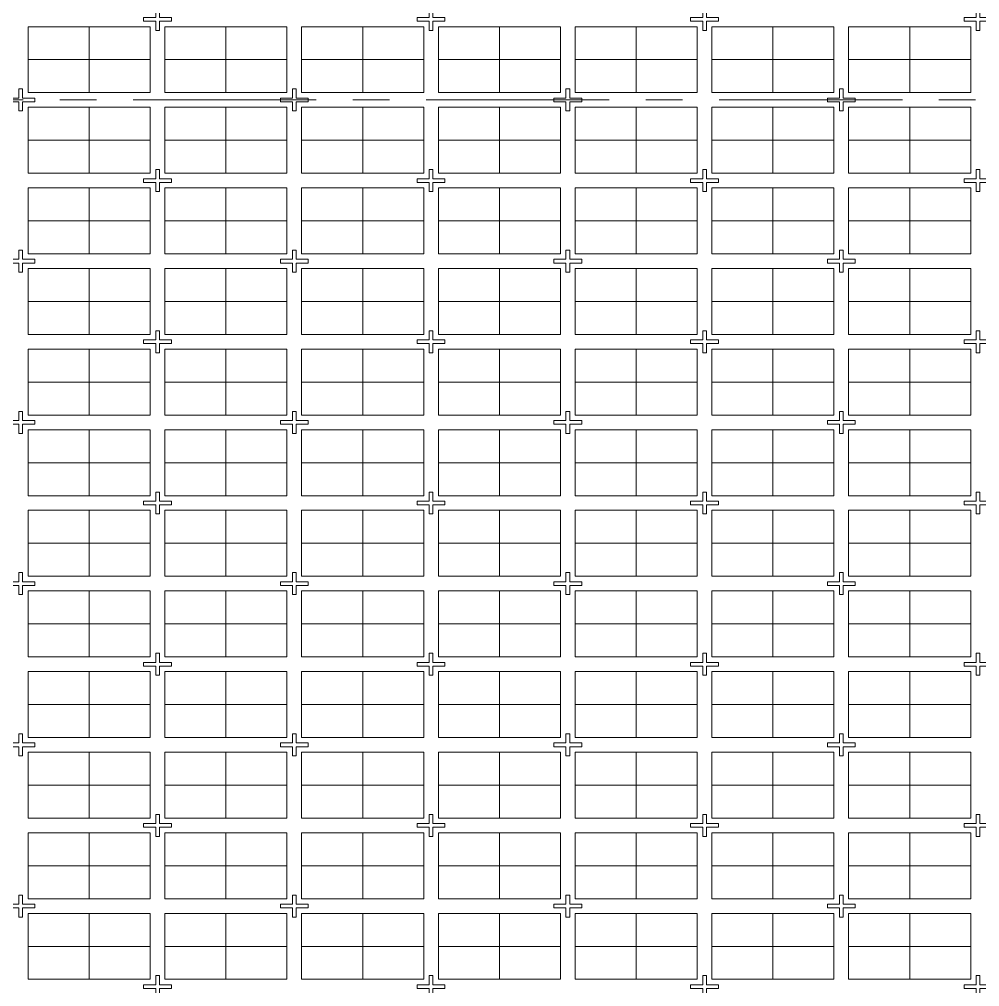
# Model space of a CAD drawing. Extents: x -109 to 32, y -47 to 43.
# Drawn here: x -70.05 to -50.39, y -23.19 to -3.39 of the extents above; entities that cross this region are included whole.
import ezdxf

# ---------------------------------------------------------------- set-up
doc = ezdxf.new("R2010")
doc.units = 0
doc.header["$LTSCALE"] = 3
doc.header["$MEASUREMENT"] = 0
for name, pattern in [('CENTER', [2, 1.25, -0.25, 0.25, -0.25]), ('HIDDEN', [0.375, 0.25, -0.125]), ('PHANTOM', [2.5, 1.25, -0.25, 0.25, -0.25, 0.25, -0.25])]:
    doc.linetypes.add(name, pattern=pattern)
for name, color, linetype, lineweight in [('CLIN', 1, 'CENTER', 15), ('FULL METAL', 33, 'HIDDEN', 15), ('PHANTOM', 5, 'PHANTOM', 15)]:
    doc.layers.add(name, color=color, linetype=linetype, lineweight=lineweight)

# ---------------------------------------------------------------- blocks, each defined once
blk = doc.blocks.new('*U12')
at = {"layer": 'FULL METAL'}
blk.add_lwpolyline([(-0.038, 0.038), (-0.038, 0.225), (0.038, 0.225), (0.038, 0.038), (0.285, 0.038), (0.285, -0.038), (0.038, -0.038), (0.038, -0.225), (-0.038, -0.225), (-0.038, -0.038), (-0.285, -0.038), (-0.285, 0.038)], close=True, dxfattribs=at)
blk = doc.blocks.new('*U13')
at = {"layer": 'CLIN'}
for p in [(22.4, 29.7), (28, 29.7), (33.6, 29.7), (39.2, 29.7), (22.4, 26.4), (28, 26.4), (33.6, 26.4), (39.2, 26.4), (22.4, 23.1), (28, 23.1), (33.6, 23.1), (39.2, 23.1), (22.4, 19.8), (28, 19.8), (33.6, 19.8), (39.2, 19.8), (22.4, 16.5), (28, 16.5), (33.6, 16.5), (39.2, 16.5), (22.4, 13.2), (28, 13.2), (33.6, 13.2), (39.2, 13.2)]:
    blk.add_blockref('*U12', p, dxfattribs=at)
blk = doc.blocks.new('*U14')
at = {"layer": 'FULL METAL'}
blk.add_lwpolyline([(-0.038, 0.038), (-0.038, 0.225), (0.038, 0.225), (0.038, 0.038), (0.285, 0.038), (0.285, -0.038), (0.038, -0.038), (0.038, -0.225), (-0.038, -0.225), (-0.038, -0.038), (-0.285, -0.038), (-0.285, 0.038)], close=True, dxfattribs=at)
blk = doc.blocks.new('*U15')
at = {"layer": 'CLIN'}
for p in [(22.4, 29.7), (28, 29.7), (33.6, 29.7), (39.2, 29.7), (22.4, 26.4), (28, 26.4), (33.6, 26.4), (39.2, 26.4), (22.4, 23.1), (28, 23.1), (33.6, 23.1), (39.2, 23.1), (22.4, 19.8), (28, 19.8), (33.6, 19.8), (39.2, 19.8), (22.4, 16.5), (28, 16.5), (33.6, 16.5), (39.2, 16.5), (22.4, 13.2), (28, 13.2), (33.6, 13.2), (39.2, 13.2), (22.4, 9.9), (28, 9.9), (33.6, 9.9), (39.2, 9.9)]:
    blk.add_blockref('*U14', p, dxfattribs=at)

msp = doc.modelspace()

# ---------------------------------------------------------------- linework, layer by layer
at = {"layer": 'CLIN'}
for p, q in [((-68.6232, -3.5448), (-68.6232, -4.8948)), ((-68.6232, -3.5448), (-68.6232, -4.8948)), ((-65.8232, -3.5448), (-65.8232, -4.8948)), ((-65.8232, -3.5448), (-65.8232, -4.8948)), ((-63.0232, -3.5448), (-63.0232, -4.8948)), ((-63.0232, -3.5448), (-63.0232, -4.8948)), ((-60.2232, -3.5448), (-60.2232, -4.8948)), ((-60.2232, -3.5448), (-60.2232, -4.8948)), ((-57.4232, -3.5448), (-57.4232, -4.8948)), ((-57.4232, -3.5448), (-57.4232, -4.8948)), ((-54.6232, -3.5448), (-54.6232, -4.8948)), ((-54.6232, -3.5448), (-54.6232, -4.8948)), ((-51.8232, -3.5448), (-51.8232, -4.8948)), ((-51.8232, -3.5448), (-51.8232, -4.8948)), ((-67.3732, -4.2198), (-69.8732, -4.2198)), ((-67.3732, -4.2198), (-69.8732, -4.2198)), ((-64.5732, -4.2198), (-67.0732, -4.2198)), ((-64.5732, -4.2198), (-67.0732, -4.2198)), ((-61.7732, -4.2198), (-64.2732, -4.2198)), ((-61.7732, -4.2198), (-64.2732, -4.2198)), ((-58.9732, -4.2198), (-61.4732, -4.2198)), ((-58.9732, -4.2198), (-61.4732, -4.2198)), ((-56.1732, -4.2198), (-58.6732, -4.2198)), ((-56.1732, -4.2198), (-58.6732, -4.2198)), ((-53.3732, -4.2198), (-55.8732, -4.2198)), ((-53.3732, -4.2198), (-55.8732, -4.2198)), ((-50.5732, -4.2198), (-53.0732, -4.2198)), ((-50.5732, -4.2198), (-53.0732, -4.2198)), ((-97.7232, -5.0448), (19.2768, -5.0448)), ((-68.6232, -5.1948), (-68.6232, -6.5448)), ((-68.6232, -5.1948), (-68.6232, -6.5448)), ((-65.8232, -5.1948), (-65.8232, -6.5448)), ((-65.8232, -5.1948), (-65.8232, -6.5448)), ((-63.0232, -5.1948), (-63.0232, -6.5448)), ((-63.0232, -5.1948), (-63.0232, -6.5448)), ((-60.2232, -5.1948), (-60.2232, -6.5448)), ((-60.2232, -5.1948), (-60.2232, -6.5448)), ((-57.4232, -5.1948), (-57.4232, -6.5448)), ((-57.4232, -5.1948), (-57.4232, -6.5448)), ((-54.6232, -5.1948), (-54.6232, -6.5448)), ((-54.6232, -5.1948), (-54.6232, -6.5448)), ((-51.8232, -5.1948), (-51.8232, -6.5448)), ((-51.8232, -5.1948), (-51.8232, -6.5448)), ((-67.3732, -5.8698), (-69.8732, -5.8698)), ((-67.3732, -5.8698), (-69.8732, -5.8698)), ((-64.5732, -5.8698), (-67.0732, -5.8698)), ((-64.5732, -5.8698), (-67.0732, -5.8698)), ((-61.7732, -5.8698), (-64.2732, -5.8698)), ((-61.7732, -5.8698), (-64.2732, -5.8698)), ((-58.9732, -5.8698), (-61.4732, -5.8698)), ((-58.9732, -5.8698), (-61.4732, -5.8698)), ((-56.1732, -5.8698), (-58.6732, -5.8698)), ((-56.1732, -5.8698), (-58.6732, -5.8698)), ((-53.3732, -5.8698), (-55.8732, -5.8698)), ((-53.3732, -5.8698), (-55.8732, -5.8698)), ((-50.5732, -5.8698), (-53.0732, -5.8698)), ((-50.5732, -5.8698), (-53.0732, -5.8698)), ((-68.6232, -8.1948), (-68.6232, -6.8448)), ((-68.6232, -8.1948), (-68.6232, -6.8448)), ((-65.8232, -8.1948), (-65.8232, -6.8448)), ((-65.8232, -8.1948), (-65.8232, -6.8448)), ((-63.0232, -8.1948), (-63.0232, -6.8448)), ((-63.0232, -8.1948), (-63.0232, -6.8448)), ((-60.2232, -8.1948), (-60.2232, -6.8448)), ((-60.2232, -8.1948), (-60.2232, -6.8448)), ((-57.4232, -8.1948), (-57.4232, -6.8448)), ((-57.4232, -8.1948), (-57.4232, -6.8448)), ((-54.6232, -8.1948), (-54.6232, -6.8448)), ((-54.6232, -8.1948), (-54.6232, -6.8448)), ((-51.8232, -8.1948), (-51.8232, -6.8448)), ((-51.8232, -8.1948), (-51.8232, -6.8448)), ((-67.3732, -7.5198), (-69.8732, -7.5198)), ((-67.3732, -7.5198), (-69.8732, -7.5198)), ((-64.5732, -7.5198), (-67.0732, -7.5198)), ((-64.5732, -7.5198), (-67.0732, -7.5198)), ((-61.7732, -7.5198), (-64.2732, -7.5198)), ((-61.7732, -7.5198), (-64.2732, -7.5198)), ((-58.9732, -7.5198), (-61.4732, -7.5198)), ((-58.9732, -7.5198), (-61.4732, -7.5198)), ((-56.1732, -7.5198), (-58.6732, -7.5198)), ((-56.1732, -7.5198), (-58.6732, -7.5198)), ((-53.3732, -7.5198), (-55.8732, -7.5198)), ((-53.3732, -7.5198), (-55.8732, -7.5198)), ((-50.5732, -7.5198), (-53.0732, -7.5198)), ((-50.5732, -7.5198), (-53.0732, -7.5198)), ((-68.6232, -9.8448), (-68.6232, -8.4948)), ((-68.6232, -9.8448), (-68.6232, -8.4948)), ((-65.8232, -9.8448), (-65.8232, -8.4948)), ((-65.8232, -9.8448), (-65.8232, -8.4948)), ((-63.0232, -9.8448), (-63.0232, -8.4948)), ((-63.0232, -9.8448), (-63.0232, -8.4948)), ((-60.2232, -9.8448), (-60.2232, -8.4948)), ((-60.2232, -9.8448), (-60.2232, -8.4948)), ((-57.4232, -9.8448), (-57.4232, -8.4948)), ((-57.4232, -9.8448), (-57.4232, -8.4948)), ((-54.6232, -9.8448), (-54.6232, -8.4948)), ((-54.6232, -9.8448), (-54.6232, -8.4948)), ((-51.8232, -9.8448), (-51.8232, -8.4948)), ((-51.8232, -9.8448), (-51.8232, -8.4948)), ((-67.3732, -9.1698), (-69.8732, -9.1698)), ((-67.3732, -9.1698), (-69.8732, -9.1698)), ((-64.5732, -9.1698), (-67.0732, -9.1698)), ((-64.5732, -9.1698), (-67.0732, -9.1698)), ((-61.7732, -9.1698), (-64.2732, -9.1698)), ((-61.7732, -9.1698), (-64.2732, -9.1698)), ((-58.9732, -9.1698), (-61.4732, -9.1698)), ((-58.9732, -9.1698), (-61.4732, -9.1698)), ((-56.1732, -9.1698), (-58.6732, -9.1698)), ((-56.1732, -9.1698), (-58.6732, -9.1698)), ((-53.3732, -9.1698), (-55.8732, -9.1698)), ((-53.3732, -9.1698), (-55.8732, -9.1698)), ((-50.5732, -9.1698), (-53.0732, -9.1698)), ((-50.5732, -9.1698), (-53.0732, -9.1698)), ((-68.6232, -11.4948), (-68.6232, -10.1448)), ((-68.6232, -11.4948), (-68.6232, -10.1448)), ((-65.8232, -11.4948), (-65.8232, -10.1448)), ((-65.8232, -11.4948), (-65.8232, -10.1448)), ((-63.0232, -11.4948), (-63.0232, -10.1448)), ((-63.0232, -11.4948), (-63.0232, -10.1448)), ((-60.2232, -11.4948), (-60.2232, -10.1448)), ((-60.2232, -11.4948), (-60.2232, -10.1448)), ((-57.4232, -11.4948), (-57.4232, -10.1448)), ((-57.4232, -11.4948), (-57.4232, -10.1448)), ((-54.6232, -11.4948), (-54.6232, -10.1448)), ((-54.6232, -11.4948), (-54.6232, -10.1448)), ((-51.8232, -11.4948), (-51.8232, -10.1448)), ((-51.8232, -11.4948), (-51.8232, -10.1448)), ((-67.3732, -10.8198), (-69.8732, -10.8198)), ((-67.3732, -10.8198), (-69.8732, -10.8198)), ((-64.5732, -10.8198), (-67.0732, -10.8198)), ((-64.5732, -10.8198), (-67.0732, -10.8198)), ((-61.7732, -10.8198), (-64.2732, -10.8198)), ((-61.7732, -10.8198), (-64.2732, -10.8198)), ((-58.9732, -10.8198), (-61.4732, -10.8198)), ((-58.9732, -10.8198), (-61.4732, -10.8198)), ((-56.1732, -10.8198), (-58.6732, -10.8198)), ((-56.1732, -10.8198), (-58.6732, -10.8198)), ((-53.3732, -10.8198), (-55.8732, -10.8198)), ((-53.3732, -10.8198), (-55.8732, -10.8198)), ((-50.5732, -10.8198), (-53.0732, -10.8198)), ((-50.5732, -10.8198), (-53.0732, -10.8198)), ((-68.6232, -13.1448), (-68.6232, -11.7948)), ((-68.6232, -13.1448), (-68.6232, -11.7948)), ((-65.8232, -13.1448), (-65.8232, -11.7948)), ((-65.8232, -13.1448), (-65.8232, -11.7948)), ((-63.0232, -13.1448), (-63.0232, -11.7948)), ((-63.0232, -13.1448), (-63.0232, -11.7948)), ((-60.2232, -13.1448), (-60.2232, -11.7948)), ((-60.2232, -13.1448), (-60.2232, -11.7948)), ((-57.4232, -13.1448), (-57.4232, -11.7948)), ((-57.4232, -13.1448), (-57.4232, -11.7948)), ((-54.6232, -13.1448), (-54.6232, -11.7948)), ((-54.6232, -13.1448), (-54.6232, -11.7948)), ((-51.8232, -13.1448), (-51.8232, -11.7948)), ((-51.8232, -13.1448), (-51.8232, -11.7948)), ((-67.3732, -12.4698), (-69.8732, -12.4698)), ((-67.3732, -12.4698), (-69.8732, -12.4698)), ((-64.5732, -12.4698), (-67.0732, -12.4698)), ((-64.5732, -12.4698), (-67.0732, -12.4698)), ((-61.7732, -12.4698), (-64.2732, -12.4698)), ((-61.7732, -12.4698), (-64.2732, -12.4698)), ((-58.9732, -12.4698), (-61.4732, -12.4698)), ((-58.9732, -12.4698), (-61.4732, -12.4698)), ((-56.1732, -12.4698), (-58.6732, -12.4698)), ((-56.1732, -12.4698), (-58.6732, -12.4698)), ((-53.3732, -12.4698), (-55.8732, -12.4698)), ((-53.3732, -12.4698), (-55.8732, -12.4698)), ((-50.5732, -12.4698), (-53.0732, -12.4698)), ((-50.5732, -12.4698), (-53.0732, -12.4698)), ((-68.6232, -14.7948), (-68.6232, -13.4448)), ((-68.6232, -14.7948), (-68.6232, -13.4448)), ((-65.8232, -14.7948), (-65.8232, -13.4448)), ((-65.8232, -14.7948), (-65.8232, -13.4448)), ((-63.0232, -14.7948), (-63.0232, -13.4448)), ((-63.0232, -14.7948), (-63.0232, -13.4448)), ((-60.2232, -14.7948), (-60.2232, -13.4448)), ((-60.2232, -14.7948), (-60.2232, -13.4448)), ((-57.4232, -14.7948), (-57.4232, -13.4448)), ((-57.4232, -14.7948), (-57.4232, -13.4448)), ((-54.6232, -14.7948), (-54.6232, -13.4448)), ((-54.6232, -14.7948), (-54.6232, -13.4448)), ((-51.8232, -14.7948), (-51.8232, -13.4448)), ((-51.8232, -14.7948), (-51.8232, -13.4448)), ((-67.3732, -14.1198), (-69.8732, -14.1198)), ((-67.3732, -14.1198), (-69.8732, -14.1198)), ((-64.5732, -14.1198), (-67.0732, -14.1198)), ((-64.5732, -14.1198), (-67.0732, -14.1198)), ((-61.7732, -14.1198), (-64.2732, -14.1198)), ((-61.7732, -14.1198), (-64.2732, -14.1198)), ((-58.9732, -14.1198), (-61.4732, -14.1198)), ((-58.9732, -14.1198), (-61.4732, -14.1198)), ((-56.1732, -14.1198), (-58.6732, -14.1198)), ((-56.1732, -14.1198), (-58.6732, -14.1198)), ((-53.3732, -14.1198), (-55.8732, -14.1198)), ((-53.3732, -14.1198), (-55.8732, -14.1198)), ((-50.5732, -14.1198), (-53.0732, -14.1198)), ((-50.5732, -14.1198), (-53.0732, -14.1198)), ((-68.6232, -16.4448), (-68.6232, -15.0948)), ((-68.6232, -16.4448), (-68.6232, -15.0948)), ((-65.8232, -16.4448), (-65.8232, -15.0948)), ((-65.8232, -16.4448), (-65.8232, -15.0948)), ((-63.0232, -16.4448), (-63.0232, -15.0948)), ((-63.0232, -16.4448), (-63.0232, -15.0948)), ((-60.2232, -16.4448), (-60.2232, -15.0948)), ((-60.2232, -16.4448), (-60.2232, -15.0948)), ((-57.4232, -16.4448), (-57.4232, -15.0948)), ((-57.4232, -16.4448), (-57.4232, -15.0948)), ((-54.6232, -16.4448), (-54.6232, -15.0948)), ((-54.6232, -16.4448), (-54.6232, -15.0948)), ((-51.8232, -16.4448), (-51.8232, -15.0948)), ((-51.8232, -16.4448), (-51.8232, -15.0948)), ((-67.3732, -15.7698), (-69.8732, -15.7698)), ((-67.3732, -15.7698), (-69.8732, -15.7698)), ((-64.5732, -15.7698), (-67.0732, -15.7698)), ((-64.5732, -15.7698), (-67.0732, -15.7698)), ((-61.7732, -15.7698), (-64.2732, -15.7698)), ((-61.7732, -15.7698), (-64.2732, -15.7698)), ((-58.9732, -15.7698), (-61.4732, -15.7698)), ((-58.9732, -15.7698), (-61.4732, -15.7698)), ((-56.1732, -15.7698), (-58.6732, -15.7698)), ((-56.1732, -15.7698), (-58.6732, -15.7698)), ((-53.3732, -15.7698), (-55.8732, -15.7698)), ((-53.3732, -15.7698), (-55.8732, -15.7698)), ((-50.5732, -15.7698), (-53.0732, -15.7698)), ((-50.5732, -15.7698), (-53.0732, -15.7698)), ((-68.6232, -18.0948), (-68.6232, -16.7448)), ((-68.6232, -18.0948), (-68.6232, -16.7448)), ((-65.8232, -18.0948), (-65.8232, -16.7448)), ((-65.8232, -18.0948), (-65.8232, -16.7448)), ((-63.0232, -18.0948), (-63.0232, -16.7448)), ((-63.0232, -18.0948), (-63.0232, -16.7448)), ((-60.2232, -18.0948), (-60.2232, -16.7448)), ((-60.2232, -18.0948), (-60.2232, -16.7448)), ((-57.4232, -18.0948), (-57.4232, -16.7448)), ((-57.4232, -18.0948), (-57.4232, -16.7448)), ((-54.6232, -18.0948), (-54.6232, -16.7448)), ((-54.6232, -18.0948), (-54.6232, -16.7448)), ((-51.8232, -18.0948), (-51.8232, -16.7448)), ((-51.8232, -18.0948), (-51.8232, -16.7448)), ((-67.3732, -17.4198), (-69.8732, -17.4198)), ((-67.3732, -17.4198), (-69.8732, -17.4198)), ((-64.5732, -17.4198), (-67.0732, -17.4198)), ((-64.5732, -17.4198), (-67.0732, -17.4198)), ((-61.7732, -17.4198), (-64.2732, -17.4198)), ((-61.7732, -17.4198), (-64.2732, -17.4198)), ((-58.9732, -17.4198), (-61.4732, -17.4198)), ((-58.9732, -17.4198), (-61.4732, -17.4198)), ((-56.1732, -17.4198), (-58.6732, -17.4198)), ((-56.1732, -17.4198), (-58.6732, -17.4198)), ((-53.3732, -17.4198), (-55.8732, -17.4198)), ((-53.3732, -17.4198), (-55.8732, -17.4198)), ((-50.5732, -17.4198), (-53.0732, -17.4198)), ((-50.5732, -17.4198), (-53.0732, -17.4198)), ((-68.6232, -19.7448), (-68.6232, -18.3948)), ((-68.6232, -19.7448), (-68.6232, -18.3948)), ((-65.8232, -19.7448), (-65.8232, -18.3948)), ((-65.8232, -19.7448), (-65.8232, -18.3948)), ((-63.0232, -19.7448), (-63.0232, -18.3948)), ((-63.0232, -19.7448), (-63.0232, -18.3948)), ((-60.2232, -19.7448), (-60.2232, -18.3948)), ((-60.2232, -19.7448), (-60.2232, -18.3948)), ((-57.4232, -19.7448), (-57.4232, -18.3948)), ((-57.4232, -19.7448), (-57.4232, -18.3948)), ((-54.6232, -19.7448), (-54.6232, -18.3948)), ((-54.6232, -19.7448), (-54.6232, -18.3948)), ((-51.8232, -19.7448), (-51.8232, -18.3948)), ((-51.8232, -19.7448), (-51.8232, -18.3948)), ((-67.3732, -19.0698), (-69.8732, -19.0698)), ((-67.3732, -19.0698), (-69.8732, -19.0698)), ((-64.5732, -19.0698), (-67.0732, -19.0698)), ((-64.5732, -19.0698), (-67.0732, -19.0698)), ((-61.7732, -19.0698), (-64.2732, -19.0698)), ((-61.7732, -19.0698), (-64.2732, -19.0698)), ((-58.9732, -19.0698), (-61.4732, -19.0698)), ((-58.9732, -19.0698), (-61.4732, -19.0698)), ((-56.1732, -19.0698), (-58.6732, -19.0698)), ((-56.1732, -19.0698), (-58.6732, -19.0698)), ((-53.3732, -19.0698), (-55.8732, -19.0698)), ((-53.3732, -19.0698), (-55.8732, -19.0698)), ((-50.5732, -19.0698), (-53.0732, -19.0698)), ((-50.5732, -19.0698), (-53.0732, -19.0698)), ((-68.6232, -21.3948), (-68.6232, -20.0448)), ((-68.6232, -21.3948), (-68.6232, -20.0448)), ((-65.8232, -21.3948), (-65.8232, -20.0448)), ((-65.8232, -21.3948), (-65.8232, -20.0448)), ((-63.0232, -21.3948), (-63.0232, -20.0448)), ((-63.0232, -21.3948), (-63.0232, -20.0448)), ((-60.2232, -21.3948), (-60.2232, -20.0448)), ((-60.2232, -21.3948), (-60.2232, -20.0448)), ((-57.4232, -21.3948), (-57.4232, -20.0448)), ((-57.4232, -21.3948), (-57.4232, -20.0448)), ((-54.6232, -21.3948), (-54.6232, -20.0448)), ((-54.6232, -21.3948), (-54.6232, -20.0448)), ((-51.8232, -21.3948), (-51.8232, -20.0448)), ((-51.8232, -21.3948), (-51.8232, -20.0448)), ((-67.3732, -20.7198), (-69.8732, -20.7198)), ((-67.3732, -20.7198), (-69.8732, -20.7198)), ((-64.5732, -20.7198), (-67.0732, -20.7198)), ((-64.5732, -20.7198), (-67.0732, -20.7198)), ((-61.7732, -20.7198), (-64.2732, -20.7198)), ((-61.7732, -20.7198), (-64.2732, -20.7198)), ((-58.9732, -20.7198), (-61.4732, -20.7198)), ((-58.9732, -20.7198), (-61.4732, -20.7198)), ((-56.1732, -20.7198), (-58.6732, -20.7198)), ((-56.1732, -20.7198), (-58.6732, -20.7198)), ((-53.3732, -20.7198), (-55.8732, -20.7198)), ((-53.3732, -20.7198), (-55.8732, -20.7198)), ((-50.5732, -20.7198), (-53.0732, -20.7198)), ((-50.5732, -20.7198), (-53.0732, -20.7198)), ((-68.6232, -23.0448), (-68.6232, -21.6948)), ((-68.6232, -23.0448), (-68.6232, -21.6948)), ((-65.8232, -23.0448), (-65.8232, -21.6948)), ((-65.8232, -23.0448), (-65.8232, -21.6948)), ((-63.0232, -23.0448), (-63.0232, -21.6948)), ((-63.0232, -23.0448), (-63.0232, -21.6948)), ((-60.2232, -23.0448), (-60.2232, -21.6948)), ((-60.2232, -23.0448), (-60.2232, -21.6948)), ((-57.4232, -23.0448), (-57.4232, -21.6948)), ((-57.4232, -23.0448), (-57.4232, -21.6948)), ((-54.6232, -23.0448), (-54.6232, -21.6948)), ((-54.6232, -23.0448), (-54.6232, -21.6948)), ((-51.8232, -23.0448), (-51.8232, -21.6948)), ((-51.8232, -23.0448), (-51.8232, -21.6948)), ((-67.3732, -22.3698), (-69.8732, -22.3698)), ((-67.3732, -22.3698), (-69.8732, -22.3698)), ((-64.5732, -22.3698), (-67.0732, -22.3698)), ((-64.5732, -22.3698), (-67.0732, -22.3698)), ((-61.7732, -22.3698), (-64.2732, -22.3698)), ((-61.7732, -22.3698), (-64.2732, -22.3698)), ((-58.9732, -22.3698), (-61.4732, -22.3698)), ((-58.9732, -22.3698), (-61.4732, -22.3698)), ((-56.1732, -22.3698), (-58.6732, -22.3698)), ((-56.1732, -22.3698), (-58.6732, -22.3698)), ((-53.3732, -22.3698), (-55.8732, -22.3698)), ((-53.3732, -22.3698), (-55.8732, -22.3698)), ((-50.5732, -22.3698), (-53.0732, -22.3698)), ((-50.5732, -22.3698), (-53.0732, -22.3698))]:
    msp.add_line(p, q, dxfattribs=at)
at = {"layer": 'PHANTOM'}
for points in [[(-67.3732, -3.5448), (-69.8732, -3.5448), (-69.8732, -4.8948), (-67.3732, -4.8948)], [(-67.3732, -3.5448), (-69.8732, -3.5448), (-69.8732, -4.8948), (-67.3732, -4.8948)], [(-64.5732, -3.5448), (-67.0732, -3.5448), (-67.0732, -4.8948), (-64.5732, -4.8948)], [(-64.5732, -3.5448), (-67.0732, -3.5448), (-67.0732, -4.8948), (-64.5732, -4.8948)], [(-61.7732, -3.5448), (-64.2732, -3.5448), (-64.2732, -4.8948), (-61.7732, -4.8948)], [(-61.7732, -3.5448), (-64.2732, -3.5448), (-64.2732, -4.8948), (-61.7732, -4.8948)], [(-58.9732, -3.5448), (-61.4732, -3.5448), (-61.4732, -4.8948), (-58.9732, -4.8948)], [(-58.9732, -3.5448), (-61.4732, -3.5448), (-61.4732, -4.8948), (-58.9732, -4.8948)], [(-56.1732, -3.5448), (-58.6732, -3.5448), (-58.6732, -4.8948), (-56.1732, -4.8948)], [(-56.1732, -3.5448), (-58.6732, -3.5448), (-58.6732, -4.8948), (-56.1732, -4.8948)], [(-53.3732, -3.5448), (-55.8732, -3.5448), (-55.8732, -4.8948), (-53.3732, -4.8948)], [(-53.3732, -3.5448), (-55.8732, -3.5448), (-55.8732, -4.8948), (-53.3732, -4.8948)], [(-50.5732, -3.5448), (-53.0732, -3.5448), (-53.0732, -4.8948), (-50.5732, -4.8948)], [(-50.5732, -3.5448), (-53.0732, -3.5448), (-53.0732, -4.8948), (-50.5732, -4.8948)], [(-67.3732, -5.1948), (-69.8732, -5.1948), (-69.8732, -6.5448), (-67.3732, -6.5448)], [(-67.3732, -5.1948), (-69.8732, -5.1948), (-69.8732, -6.5448), (-67.3732, -6.5448)], [(-64.5732, -5.1948), (-67.0732, -5.1948), (-67.0732, -6.5448), (-64.5732, -6.5448)], [(-64.5732, -5.1948), (-67.0732, -5.1948), (-67.0732, -6.5448), (-64.5732, -6.5448)], [(-61.7732, -5.1948), (-64.2732, -5.1948), (-64.2732, -6.5448), (-61.7732, -6.5448)], [(-61.7732, -5.1948), (-64.2732, -5.1948), (-64.2732, -6.5448), (-61.7732, -6.5448)], [(-58.9732, -5.1948), (-61.4732, -5.1948), (-61.4732, -6.5448), (-58.9732, -6.5448)], [(-58.9732, -5.1948), (-61.4732, -5.1948), (-61.4732, -6.5448), (-58.9732, -6.5448)], [(-56.1732, -5.1948), (-58.6732, -5.1948), (-58.6732, -6.5448), (-56.1732, -6.5448)], [(-56.1732, -5.1948), (-58.6732, -5.1948), (-58.6732, -6.5448), (-56.1732, -6.5448)], [(-53.3732, -5.1948), (-55.8732, -5.1948), (-55.8732, -6.5448), (-53.3732, -6.5448)], [(-53.3732, -5.1948), (-55.8732, -5.1948), (-55.8732, -6.5448), (-53.3732, -6.5448)], [(-50.5732, -5.1948), (-53.0732, -5.1948), (-53.0732, -6.5448), (-50.5732, -6.5448)], [(-50.5732, -5.1948), (-53.0732, -5.1948), (-53.0732, -6.5448), (-50.5732, -6.5448)], [(-67.3732, -8.1948), (-69.8732, -8.1948), (-69.8732, -6.8448), (-67.3732, -6.8448)], [(-67.3732, -8.1948), (-69.8732, -8.1948), (-69.8732, -6.8448), (-67.3732, -6.8448)], [(-64.5732, -8.1948), (-67.0732, -8.1948), (-67.0732, -6.8448), (-64.5732, -6.8448)], [(-64.5732, -8.1948), (-67.0732, -8.1948), (-67.0732, -6.8448), (-64.5732, -6.8448)], [(-61.7732, -8.1948), (-64.2732, -8.1948), (-64.2732, -6.8448), (-61.7732, -6.8448)], [(-61.7732, -8.1948), (-64.2732, -8.1948), (-64.2732, -6.8448), (-61.7732, -6.8448)], [(-58.9732, -8.1948), (-61.4732, -8.1948), (-61.4732, -6.8448), (-58.9732, -6.8448)], [(-58.9732, -8.1948), (-61.4732, -8.1948), (-61.4732, -6.8448), (-58.9732, -6.8448)], [(-56.1732, -8.1948), (-58.6732, -8.1948), (-58.6732, -6.8448), (-56.1732, -6.8448)], [(-56.1732, -8.1948), (-58.6732, -8.1948), (-58.6732, -6.8448), (-56.1732, -6.8448)], [(-53.3732, -8.1948), (-55.8732, -8.1948), (-55.8732, -6.8448), (-53.3732, -6.8448)], [(-53.3732, -8.1948), (-55.8732, -8.1948), (-55.8732, -6.8448), (-53.3732, -6.8448)], [(-50.5732, -8.1948), (-53.0732, -8.1948), (-53.0732, -6.8448), (-50.5732, -6.8448)], [(-50.5732, -8.1948), (-53.0732, -8.1948), (-53.0732, -6.8448), (-50.5732, -6.8448)], [(-67.3732, -9.8448), (-69.8732, -9.8448), (-69.8732, -8.4948), (-67.3732, -8.4948)], [(-67.3732, -9.8448), (-69.8732, -9.8448), (-69.8732, -8.4948), (-67.3732, -8.4948)], [(-64.5732, -9.8448), (-67.0732, -9.8448), (-67.0732, -8.4948), (-64.5732, -8.4948)], [(-64.5732, -9.8448), (-67.0732, -9.8448), (-67.0732, -8.4948), (-64.5732, -8.4948)], [(-61.7732, -9.8448), (-64.2732, -9.8448), (-64.2732, -8.4948), (-61.7732, -8.4948)], [(-61.7732, -9.8448), (-64.2732, -9.8448), (-64.2732, -8.4948), (-61.7732, -8.4948)], [(-58.9732, -9.8448), (-61.4732, -9.8448), (-61.4732, -8.4948), (-58.9732, -8.4948)], [(-58.9732, -9.8448), (-61.4732, -9.8448), (-61.4732, -8.4948), (-58.9732, -8.4948)], [(-56.1732, -9.8448), (-58.6732, -9.8448), (-58.6732, -8.4948), (-56.1732, -8.4948)], [(-56.1732, -9.8448), (-58.6732, -9.8448), (-58.6732, -8.4948), (-56.1732, -8.4948)], [(-53.3732, -9.8448), (-55.8732, -9.8448), (-55.8732, -8.4948), (-53.3732, -8.4948)], [(-53.3732, -9.8448), (-55.8732, -9.8448), (-55.8732, -8.4948), (-53.3732, -8.4948)], [(-50.5732, -9.8448), (-53.0732, -9.8448), (-53.0732, -8.4948), (-50.5732, -8.4948)], [(-50.5732, -9.8448), (-53.0732, -9.8448), (-53.0732, -8.4948), (-50.5732, -8.4948)], [(-67.3732, -11.4948), (-69.8732, -11.4948), (-69.8732, -10.1448), (-67.3732, -10.1448)], [(-67.3732, -11.4948), (-69.8732, -11.4948), (-69.8732, -10.1448), (-67.3732, -10.1448)], [(-64.5732, -11.4948), (-67.0732, -11.4948), (-67.0732, -10.1448), (-64.5732, -10.1448)], [(-64.5732, -11.4948), (-67.0732, -11.4948), (-67.0732, -10.1448), (-64.5732, -10.1448)], [(-61.7732, -11.4948), (-64.2732, -11.4948), (-64.2732, -10.1448), (-61.7732, -10.1448)], [(-61.7732, -11.4948), (-64.2732, -11.4948), (-64.2732, -10.1448), (-61.7732, -10.1448)], [(-58.9732, -11.4948), (-61.4732, -11.4948), (-61.4732, -10.1448), (-58.9732, -10.1448)], [(-58.9732, -11.4948), (-61.4732, -11.4948), (-61.4732, -10.1448), (-58.9732, -10.1448)], [(-56.1732, -11.4948), (-58.6732, -11.4948), (-58.6732, -10.1448), (-56.1732, -10.1448)], [(-56.1732, -11.4948), (-58.6732, -11.4948), (-58.6732, -10.1448), (-56.1732, -10.1448)], [(-53.3732, -11.4948), (-55.8732, -11.4948), (-55.8732, -10.1448), (-53.3732, -10.1448)], [(-53.3732, -11.4948), (-55.8732, -11.4948), (-55.8732, -10.1448), (-53.3732, -10.1448)], [(-50.5732, -11.4948), (-53.0732, -11.4948), (-53.0732, -10.1448), (-50.5732, -10.1448)], [(-50.5732, -11.4948), (-53.0732, -11.4948), (-53.0732, -10.1448), (-50.5732, -10.1448)], [(-67.3732, -13.1448), (-69.8732, -13.1448), (-69.8732, -11.7948), (-67.3732, -11.7948)], [(-67.3732, -13.1448), (-69.8732, -13.1448), (-69.8732, -11.7948), (-67.3732, -11.7948)], [(-64.5732, -13.1448), (-67.0732, -13.1448), (-67.0732, -11.7948), (-64.5732, -11.7948)], [(-64.5732, -13.1448), (-67.0732, -13.1448), (-67.0732, -11.7948), (-64.5732, -11.7948)], [(-61.7732, -13.1448), (-64.2732, -13.1448), (-64.2732, -11.7948), (-61.7732, -11.7948)], [(-61.7732, -13.1448), (-64.2732, -13.1448), (-64.2732, -11.7948), (-61.7732, -11.7948)], [(-58.9732, -13.1448), (-61.4732, -13.1448), (-61.4732, -11.7948), (-58.9732, -11.7948)], [(-58.9732, -13.1448), (-61.4732, -13.1448), (-61.4732, -11.7948), (-58.9732, -11.7948)], [(-56.1732, -13.1448), (-58.6732, -13.1448), (-58.6732, -11.7948), (-56.1732, -11.7948)], [(-56.1732, -13.1448), (-58.6732, -13.1448), (-58.6732, -11.7948), (-56.1732, -11.7948)], [(-53.3732, -13.1448), (-55.8732, -13.1448), (-55.8732, -11.7948), (-53.3732, -11.7948)], [(-53.3732, -13.1448), (-55.8732, -13.1448), (-55.8732, -11.7948), (-53.3732, -11.7948)], [(-50.5732, -13.1448), (-53.0732, -13.1448), (-53.0732, -11.7948), (-50.5732, -11.7948)], [(-50.5732, -13.1448), (-53.0732, -13.1448), (-53.0732, -11.7948), (-50.5732, -11.7948)], [(-67.3732, -14.7948), (-69.8732, -14.7948), (-69.8732, -13.4448), (-67.3732, -13.4448)], [(-67.3732, -14.7948), (-69.8732, -14.7948), (-69.8732, -13.4448), (-67.3732, -13.4448)], [(-64.5732, -14.7948), (-67.0732, -14.7948), (-67.0732, -13.4448), (-64.5732, -13.4448)], [(-64.5732, -14.7948), (-67.0732, -14.7948), (-67.0732, -13.4448), (-64.5732, -13.4448)], [(-61.7732, -14.7948), (-64.2732, -14.7948), (-64.2732, -13.4448), (-61.7732, -13.4448)], [(-61.7732, -14.7948), (-64.2732, -14.7948), (-64.2732, -13.4448), (-61.7732, -13.4448)], [(-58.9732, -14.7948), (-61.4732, -14.7948), (-61.4732, -13.4448), (-58.9732, -13.4448)], [(-58.9732, -14.7948), (-61.4732, -14.7948), (-61.4732, -13.4448), (-58.9732, -13.4448)], [(-56.1732, -14.7948), (-58.6732, -14.7948), (-58.6732, -13.4448), (-56.1732, -13.4448)], [(-56.1732, -14.7948), (-58.6732, -14.7948), (-58.6732, -13.4448), (-56.1732, -13.4448)], [(-53.3732, -14.7948), (-55.8732, -14.7948), (-55.8732, -13.4448), (-53.3732, -13.4448)], [(-53.3732, -14.7948), (-55.8732, -14.7948), (-55.8732, -13.4448), (-53.3732, -13.4448)], [(-50.5732, -14.7948), (-53.0732, -14.7948), (-53.0732, -13.4448), (-50.5732, -13.4448)], [(-50.5732, -14.7948), (-53.0732, -14.7948), (-53.0732, -13.4448), (-50.5732, -13.4448)], [(-67.3732, -16.4448), (-69.8732, -16.4448), (-69.8732, -15.0948), (-67.3732, -15.0948)], [(-67.3732, -16.4448), (-69.8732, -16.4448), (-69.8732, -15.0948), (-67.3732, -15.0948)], [(-64.5732, -16.4448), (-67.0732, -16.4448), (-67.0732, -15.0948), (-64.5732, -15.0948)], [(-64.5732, -16.4448), (-67.0732, -16.4448), (-67.0732, -15.0948), (-64.5732, -15.0948)], [(-61.7732, -16.4448), (-64.2732, -16.4448), (-64.2732, -15.0948), (-61.7732, -15.0948)], [(-61.7732, -16.4448), (-64.2732, -16.4448), (-64.2732, -15.0948), (-61.7732, -15.0948)], [(-58.9732, -16.4448), (-61.4732, -16.4448), (-61.4732, -15.0948), (-58.9732, -15.0948)], [(-58.9732, -16.4448), (-61.4732, -16.4448), (-61.4732, -15.0948), (-58.9732, -15.0948)], [(-56.1732, -16.4448), (-58.6732, -16.4448), (-58.6732, -15.0948), (-56.1732, -15.0948)], [(-56.1732, -16.4448), (-58.6732, -16.4448), (-58.6732, -15.0948), (-56.1732, -15.0948)], [(-53.3732, -16.4448), (-55.8732, -16.4448), (-55.8732, -15.0948), (-53.3732, -15.0948)], [(-53.3732, -16.4448), (-55.8732, -16.4448), (-55.8732, -15.0948), (-53.3732, -15.0948)], [(-50.5732, -16.4448), (-53.0732, -16.4448), (-53.0732, -15.0948), (-50.5732, -15.0948)], [(-50.5732, -16.4448), (-53.0732, -16.4448), (-53.0732, -15.0948), (-50.5732, -15.0948)], [(-67.3732, -18.0948), (-69.8732, -18.0948), (-69.8732, -16.7448), (-67.3732, -16.7448)], [(-67.3732, -18.0948), (-69.8732, -18.0948), (-69.8732, -16.7448), (-67.3732, -16.7448)], [(-64.5732, -18.0948), (-67.0732, -18.0948), (-67.0732, -16.7448), (-64.5732, -16.7448)], [(-64.5732, -18.0948), (-67.0732, -18.0948), (-67.0732, -16.7448), (-64.5732, -16.7448)], [(-61.7732, -18.0948), (-64.2732, -18.0948), (-64.2732, -16.7448), (-61.7732, -16.7448)], [(-61.7732, -18.0948), (-64.2732, -18.0948), (-64.2732, -16.7448), (-61.7732, -16.7448)], [(-58.9732, -18.0948), (-61.4732, -18.0948), (-61.4732, -16.7448), (-58.9732, -16.7448)], [(-58.9732, -18.0948), (-61.4732, -18.0948), (-61.4732, -16.7448), (-58.9732, -16.7448)], [(-56.1732, -18.0948), (-58.6732, -18.0948), (-58.6732, -16.7448), (-56.1732, -16.7448)], [(-56.1732, -18.0948), (-58.6732, -18.0948), (-58.6732, -16.7448), (-56.1732, -16.7448)], [(-53.3732, -18.0948), (-55.8732, -18.0948), (-55.8732, -16.7448), (-53.3732, -16.7448)], [(-53.3732, -18.0948), (-55.8732, -18.0948), (-55.8732, -16.7448), (-53.3732, -16.7448)], [(-50.5732, -18.0948), (-53.0732, -18.0948), (-53.0732, -16.7448), (-50.5732, -16.7448)], [(-50.5732, -18.0948), (-53.0732, -18.0948), (-53.0732, -16.7448), (-50.5732, -16.7448)], [(-67.3732, -19.7448), (-69.8732, -19.7448), (-69.8732, -18.3948), (-67.3732, -18.3948)], [(-67.3732, -19.7448), (-69.8732, -19.7448), (-69.8732, -18.3948), (-67.3732, -18.3948)], [(-64.5732, -19.7448), (-67.0732, -19.7448), (-67.0732, -18.3948), (-64.5732, -18.3948)], [(-64.5732, -19.7448), (-67.0732, -19.7448), (-67.0732, -18.3948), (-64.5732, -18.3948)], [(-61.7732, -19.7448), (-64.2732, -19.7448), (-64.2732, -18.3948), (-61.7732, -18.3948)], [(-61.7732, -19.7448), (-64.2732, -19.7448), (-64.2732, -18.3948), (-61.7732, -18.3948)], [(-58.9732, -19.7448), (-61.4732, -19.7448), (-61.4732, -18.3948), (-58.9732, -18.3948)], [(-58.9732, -19.7448), (-61.4732, -19.7448), (-61.4732, -18.3948), (-58.9732, -18.3948)], [(-56.1732, -19.7448), (-58.6732, -19.7448), (-58.6732, -18.3948), (-56.1732, -18.3948)], [(-56.1732, -19.7448), (-58.6732, -19.7448), (-58.6732, -18.3948), (-56.1732, -18.3948)], [(-53.3732, -19.7448), (-55.8732, -19.7448), (-55.8732, -18.3948), (-53.3732, -18.3948)], [(-53.3732, -19.7448), (-55.8732, -19.7448), (-55.8732, -18.3948), (-53.3732, -18.3948)], [(-50.5732, -19.7448), (-53.0732, -19.7448), (-53.0732, -18.3948), (-50.5732, -18.3948)], [(-50.5732, -19.7448), (-53.0732, -19.7448), (-53.0732, -18.3948), (-50.5732, -18.3948)], [(-67.3732, -21.3948), (-69.8732, -21.3948), (-69.8732, -20.0448), (-67.3732, -20.0448)], [(-67.3732, -21.3948), (-69.8732, -21.3948), (-69.8732, -20.0448), (-67.3732, -20.0448)], [(-64.5732, -21.3948), (-67.0732, -21.3948), (-67.0732, -20.0448), (-64.5732, -20.0448)], [(-64.5732, -21.3948), (-67.0732, -21.3948), (-67.0732, -20.0448), (-64.5732, -20.0448)], [(-61.7732, -21.3948), (-64.2732, -21.3948), (-64.2732, -20.0448), (-61.7732, -20.0448)], [(-61.7732, -21.3948), (-64.2732, -21.3948), (-64.2732, -20.0448), (-61.7732, -20.0448)], [(-58.9732, -21.3948), (-61.4732, -21.3948), (-61.4732, -20.0448), (-58.9732, -20.0448)], [(-58.9732, -21.3948), (-61.4732, -21.3948), (-61.4732, -20.0448), (-58.9732, -20.0448)], [(-56.1732, -21.3948), (-58.6732, -21.3948), (-58.6732, -20.0448), (-56.1732, -20.0448)], [(-56.1732, -21.3948), (-58.6732, -21.3948), (-58.6732, -20.0448), (-56.1732, -20.0448)], [(-53.3732, -21.3948), (-55.8732, -21.3948), (-55.8732, -20.0448), (-53.3732, -20.0448)], [(-53.3732, -21.3948), (-55.8732, -21.3948), (-55.8732, -20.0448), (-53.3732, -20.0448)], [(-50.5732, -21.3948), (-53.0732, -21.3948), (-53.0732, -20.0448), (-50.5732, -20.0448)], [(-50.5732, -21.3948), (-53.0732, -21.3948), (-53.0732, -20.0448), (-50.5732, -20.0448)], [(-67.3732, -23.0448), (-69.8732, -23.0448), (-69.8732, -21.6948), (-67.3732, -21.6948)], [(-67.3732, -23.0448), (-69.8732, -23.0448), (-69.8732, -21.6948), (-67.3732, -21.6948)], [(-64.5732, -23.0448), (-67.0732, -23.0448), (-67.0732, -21.6948), (-64.5732, -21.6948)], [(-64.5732, -23.0448), (-67.0732, -23.0448), (-67.0732, -21.6948), (-64.5732, -21.6948)], [(-61.7732, -23.0448), (-64.2732, -23.0448), (-64.2732, -21.6948), (-61.7732, -21.6948)], [(-61.7732, -23.0448), (-64.2732, -23.0448), (-64.2732, -21.6948), (-61.7732, -21.6948)], [(-58.9732, -23.0448), (-61.4732, -23.0448), (-61.4732, -21.6948), (-58.9732, -21.6948)], [(-58.9732, -23.0448), (-61.4732, -23.0448), (-61.4732, -21.6948), (-58.9732, -21.6948)], [(-56.1732, -23.0448), (-58.6732, -23.0448), (-58.6732, -21.6948), (-56.1732, -21.6948)], [(-56.1732, -23.0448), (-58.6732, -23.0448), (-58.6732, -21.6948), (-56.1732, -21.6948)], [(-53.3732, -23.0448), (-55.8732, -23.0448), (-55.8732, -21.6948), (-53.3732, -21.6948)], [(-53.3732, -23.0448), (-55.8732, -23.0448), (-55.8732, -21.6948), (-53.3732, -21.6948)], [(-50.5732, -23.0448), (-53.0732, -23.0448), (-53.0732, -21.6948), (-50.5732, -21.6948)], [(-50.5732, -23.0448), (-53.0732, -23.0448), (-53.0732, -21.6948), (-50.5732, -21.6948)]]:
    msp.add_lwpolyline(points, close=True, dxfattribs=at)

# ---------------------------------------------------------------- block references
at = {"layer": 'CLIN'}
for name, p in [('*U13', (-92.4232, -34.7448)), ('*U15', (-89.6232, -33.0948))]:
    msp.add_blockref(name, p, dxfattribs=at)

doc.saveas('drawing.dxf')
